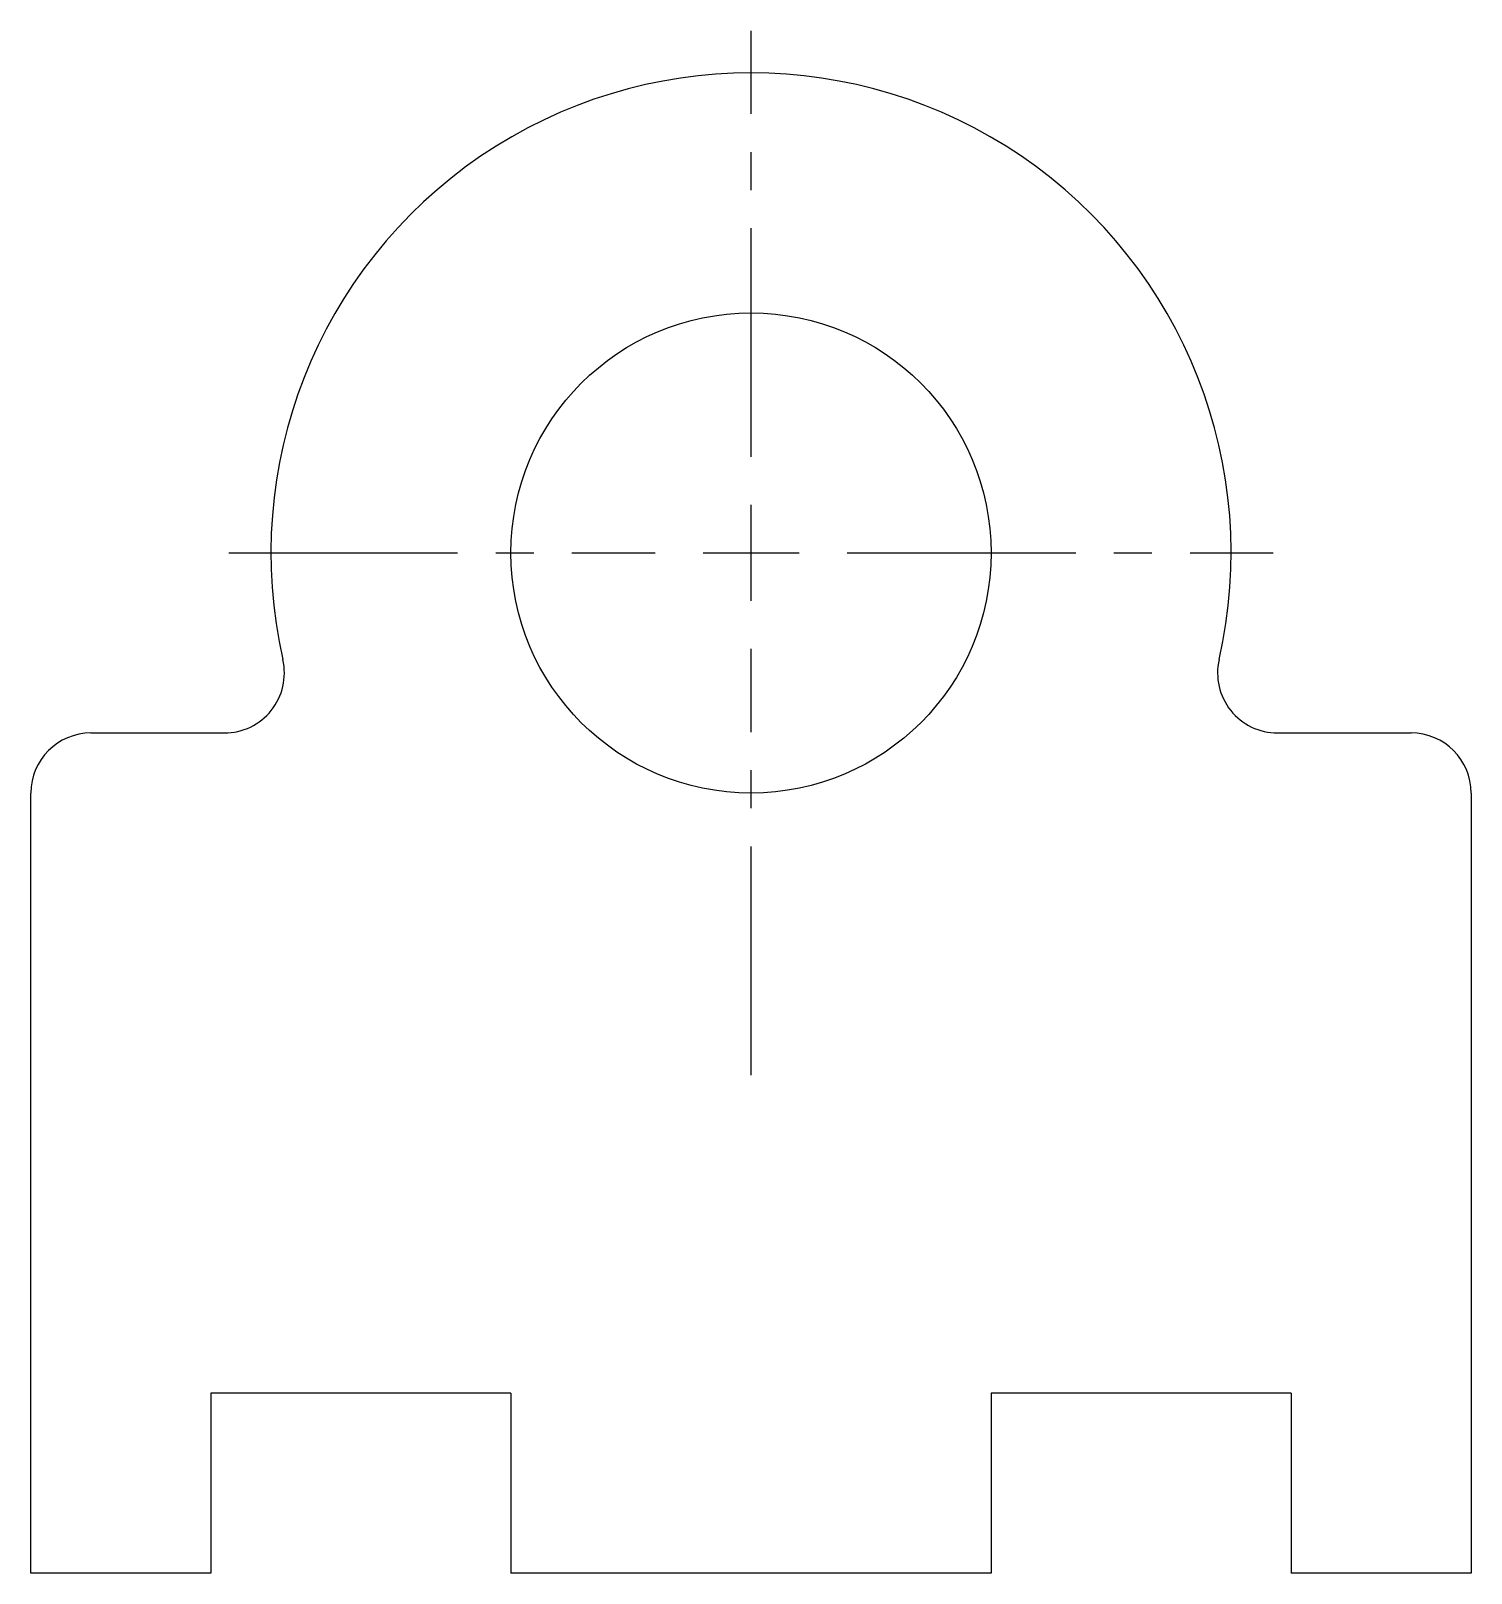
# Model space of a CAD drawing. Header units: millimetres. Extents: x 2494 to 2614, y 1381 to 1510.
import ezdxf

# ---------------------------------------------------------------- set-up
doc = ezdxf.new("R2010")
doc.units = ezdxf.units.MM
doc.linetypes.add('CENTER2', pattern=[28.575, 19.05, -3.175, 3.175, -3.175])

# ---------------------------------------------------------------- blocks, each defined once
blk = doc.blocks.new('*U2')
at = {"color": 0, "linetype": 'CENTER2', "transparency": 16777216}
for p, q in [((0, 8), (0, 43.5)), ((-43.5, 0), (-8, 0)), ((8, 0), (43.5, 0)), ((0, -43.5), (0, -8))]:
    blk.add_line(p, q, dxfattribs=at)
at = {"color": 0, "linetype": 'Continuous', "transparency": 16777216}
for p, q in [((0, -4), (0, 4)), ((-4, 0), (4, 0))]:
    blk.add_line(p, q, dxfattribs=at)

msp = doc.modelspace()

# ---------------------------------------------------------------- linework, layer by layer
for p, q in [((2499.07, 1451), (2510.19, 1451)), ((2597.94, 1451), (2609.07, 1451)), ((2494.07, 1381), (2494.07, 1446)), ((2614.07, 1446), (2614.07, 1381)), ((2509.07, 1396), (2509.07, 1381)), ((2534.07, 1396), (2509.07, 1396)), ((2534.07, 1396), (2534.07, 1381)), ((2599.07, 1396), (2574.07, 1396)), ((2574.07, 1396), (2574.07, 1381)), ((2599.07, 1396), (2599.07, 1381)), ((2509.07, 1381), (2494.07, 1381)), ((2574.07, 1381), (2534.07, 1381)), ((2614.07, 1381), (2599.07, 1381))]:
    msp.add_line(p, q)
msp.add_circle((2554.07, 1466), 20)
for centre, radius, start, end in [((2554.07, 1466), 40, 347.1604, 192.8396), ((2510.19, 1456), 5, 270, 12.8396), ((2597.94, 1456), 5, 167.1604, 270), ((2499.07, 1446), 5, 90, 180), ((2609.07, 1446), 5, 0, 90)]:
    msp.add_arc(centre, radius, start, end)

# ---------------------------------------------------------------- block references
at = {"linetype": 'CENTER2'}
msp.add_blockref('*U2', (2554.07, 1466), dxfattribs=at)

doc.saveas('drawing.dxf')
